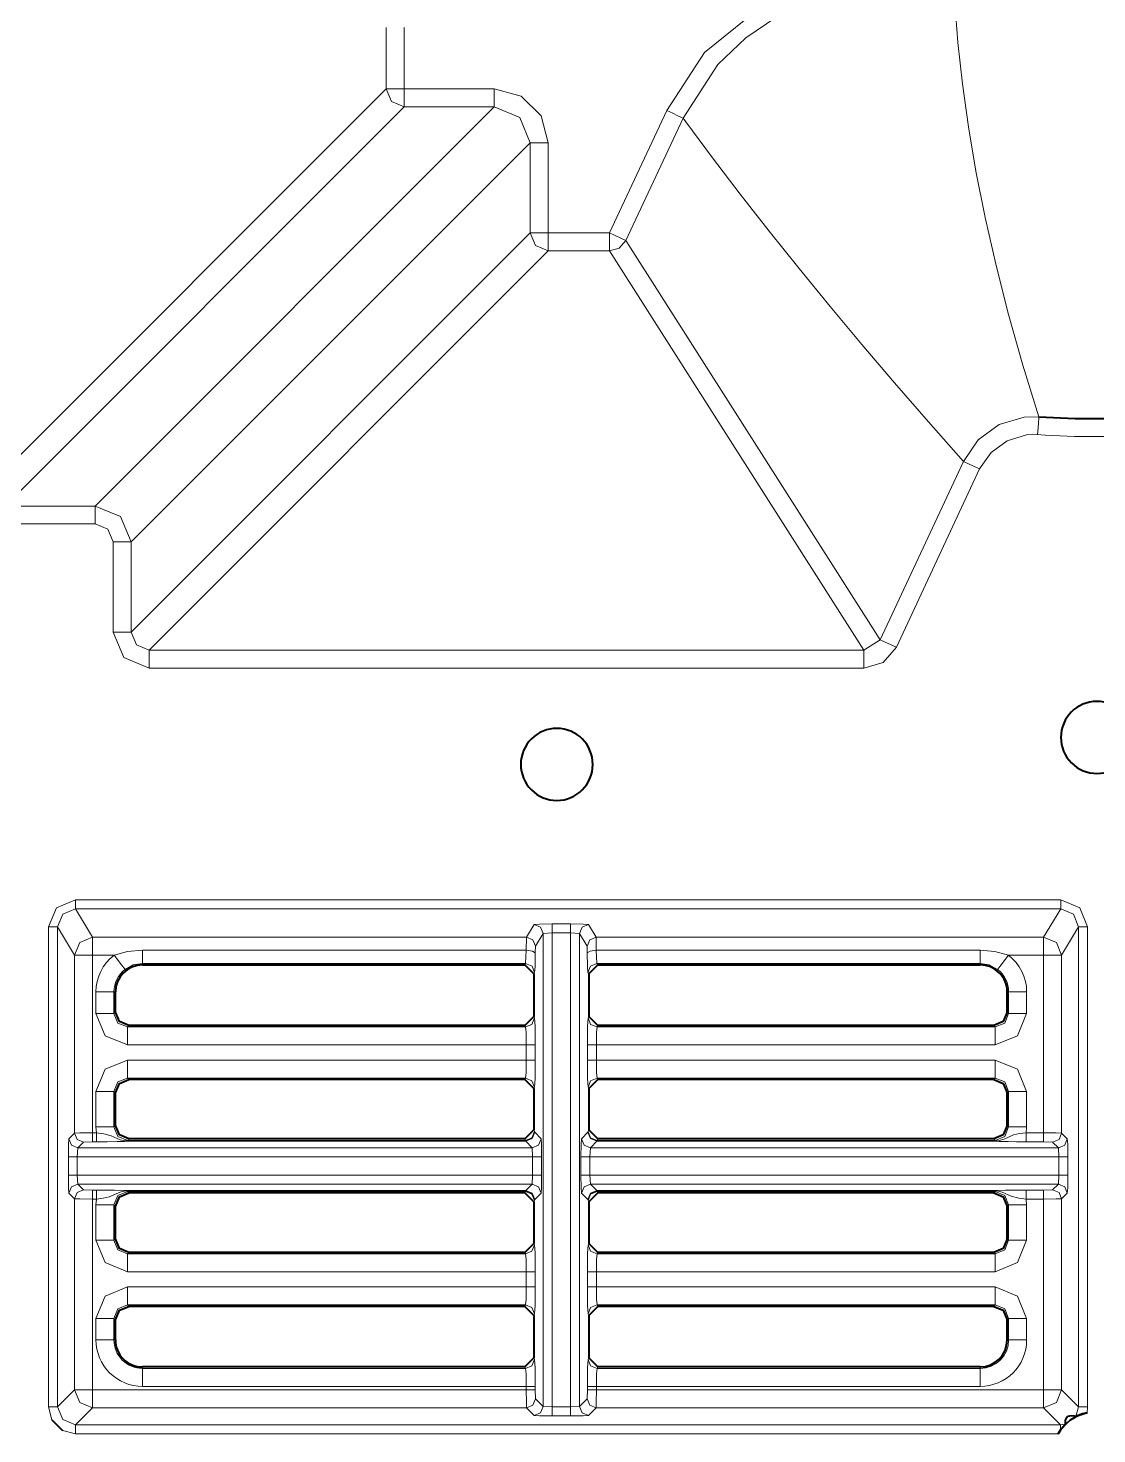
# Model space of a CAD drawing. Header units: millimetres. Extents: x 0 to 2941, y -405 to 1422.
# Drawn here: x 989.7 to 1049.1, y 520.5 to 598.6 of the extents above; entities that cross this region are included whole.
import ezdxf

# ---------------------------------------------------------------- set-up
doc = ezdxf.new("R2010")
doc.units = ezdxf.units.MM
doc.layers.add('FINE', color=9, linetype='Continuous')
doc.layers.add('OUTLINE', color=7, linetype='Continuous')

msp = doc.modelspace()

# ---------------------------------------------------------------- linework, layer by layer
at = {"layer": 'FINE', "lineweight": 9}
for p, q in [((1009.592, 595.214), (1009.592, 598.624)), ((1010.59, 598.624), (1010.59, 595.214)), ((1009.592, 595.214), (987.42, 573.042)), ((1010.59, 595.214), (1015.595, 595.214)), ((1015.595, 594.216), (993.423, 572.044)), ((1015.595, 594.216), (1010.59, 594.216)), ((1022, 587.214), (1025.173, 594.018)), ((1026.078, 593.596), (1022.905, 586.792)), ((1026.235, 593.381), (1026.078, 593.596)), ((995.42, 570.047), (1017.592, 592.219)), ((1017.592, 587.214), (1017.592, 592.219)), ((1018.59, 592.219), (1018.59, 587.214)), ((1017.592, 587.214), (995.42, 565.042)), ((1018.59, 587.214), (1022, 587.214)), ((1037.03, 564.62), (1022.905, 586.792)), ((996.418, 564.044), (1018.59, 586.216)), ((1022, 586.216), (1018.59, 586.216)), ((1022, 586.216), (1036.125, 564.044)), ((1041.648, 574.524), (1037.03, 564.62)), ((994.422, 570.047), (994.422, 565.042)), ((1037.03, 564.62), (1036.125, 564.044)), ((1036.125, 564.044), (996.418, 564.044)), ((996.418, 563.046), (1036.125, 563.046)), ((1047.055, 550.168), (992.328, 550.168)), ((992.328, 549.668), (1047.055, 549.668)), ((990.83, 548.668), (990.83, 522.003)), ((991.33, 548.668), (992.273, 547.094)), ((991.33, 522.003), (991.33, 548.668)), ((1017.804, 548.794), (1017.384, 548.094)), ((1017.884, 547.594), (1018.304, 548.295)), ((1018.304, 548.295), (1018.804, 548.337)), ((1018.804, 522.001), (1018.804, 548.337)), ((1019.83, 548.337), (1019.83, 522.001)), ((1020.329, 548.295), (1020.75, 547.594)), ((1020.329, 522.027), (1020.329, 548.295)), ((1021.249, 548.094), (1020.829, 548.794)), ((1047.11, 547.094), (1048.054, 548.668)), ((1048.054, 548.668), (1048.054, 522.003)), ((1048.554, 522.003), (1048.554, 548.668)), ((1017.384, 548.094), (1017.372, 547.366)), ((1017.872, 547.23), (1017.884, 547.594)), ((1020.75, 547.594), (1020.761, 547.23)), ((1021.261, 547.366), (1021.249, 548.094)), ((992.273, 547.094), (992.273, 537.216)), ((993.273, 547.094), (994.471, 547.094)), ((993.273, 537.229), (993.273, 547.094)), ((1017.372, 547.366), (996.049, 547.366)), ((996.049, 546.638), (1017.336, 546.638)), ((996.049, 546.553), (996.049, 546.638)), ((1017.336, 546.638), (1017.293, 546.553)), ((1017.372, 547.366), (1017.336, 546.638)), ((1021.297, 546.638), (1021.261, 547.366)), ((1042.584, 547.366), (1021.261, 547.366)), ((1042.584, 546.638), (1042.584, 546.553)), ((1044.162, 547.094), (1046.11, 547.094)), ((1046.11, 547.094), (1046.11, 537.229)), ((1017.793, 546.053), (1017.836, 546.139)), ((1020.797, 546.139), (1020.84, 546.053)), ((993.469, 545.053), (993.469, 543.856)), ((994.467, 545.053), (994.549, 545.053)), ((994.467, 543.856), (994.467, 545.053)), ((1044.085, 545.053), (1044.166, 545.053)), ((1044.166, 545.053), (1044.166, 543.856)), ((1045.165, 543.856), (1045.165, 545.053)), ((994.549, 543.937), (994.467, 543.856)), ((1017.834, 543.606), (1017.793, 543.688)), ((1044.166, 543.856), (1044.085, 543.937)), ((995.216, 543.107), (995.298, 543.188)), ((1017.334, 543.107), (995.216, 543.107)), ((1017.293, 543.188), (1017.334, 543.107)), ((1043.336, 543.188), (1043.417, 543.107)), ((995.216, 542.108), (1017.371, 542.108)), ((1017.371, 542.108), (1017.371, 541.268)), ((1021.262, 542.108), (1043.417, 542.108)), ((1021.262, 541.268), (1021.262, 542.108)), ((1017.371, 541.268), (995.216, 541.268)), ((1043.417, 541.268), (1021.262, 541.268)), ((995.216, 540.27), (1017.334, 540.27)), ((995.298, 540.188), (995.216, 540.27)), ((1017.334, 540.27), (1017.293, 540.188)), ((1017.793, 539.688), (1017.834, 539.77)), ((1020.799, 539.77), (1020.84, 539.688)), ((1021.299, 540.27), (1043.417, 540.27)), ((1021.34, 540.188), (1021.299, 540.27)), ((1043.417, 540.27), (1043.336, 540.188)), ((993.469, 539.521), (993.469, 537.556)), ((994.467, 539.521), (994.549, 539.439)), ((994.467, 537.556), (994.467, 539.521)), ((1044.085, 539.439), (1044.166, 539.521)), ((1045.165, 537.556), (1045.165, 539.521)), ((993.469, 537.556), (993.499, 537.229)), ((994.549, 537.637), (994.467, 537.556)), ((1017.834, 537.306), (1017.793, 537.388)), ((1020.791, 537.258), (1020.434, 536.901)), ((1020.799, 537.306), (1020.791, 537.258)), ((1020.84, 537.388), (1020.799, 537.306)), ((1045.134, 537.229), (1045.165, 537.556)), ((992.273, 537.216), (991.958, 536.901)), ((992.458, 536.401), (992.773, 536.716)), ((992.773, 536.716), (993.273, 536.729)), ((993.499, 537.229), (993.273, 537.229)), ((993.273, 536.729), (993.499, 536.729)), ((1017.342, 536.775), (995.216, 536.775)), ((995.216, 536.758), (1017.342, 536.758)), ((1017.293, 536.888), (1017.334, 536.807)), ((1017.334, 536.807), (1017.342, 536.775)), ((1017.342, 536.758), (1017.699, 536.401)), ((1020.934, 536.401), (1021.291, 536.758)), ((1021.291, 536.775), (1021.299, 536.807)), ((1043.417, 536.775), (1021.291, 536.775)), ((1021.291, 536.758), (1043.417, 536.758)), ((1021.299, 536.807), (1021.34, 536.888)), ((1043.417, 536.807), (1021.299, 536.807)), ((1043.336, 536.888), (1043.417, 536.807)), ((1046.11, 537.229), (1045.134, 537.229)), ((1045.134, 536.729), (1046.11, 536.729)), ((1046.11, 536.729), (1046.61, 536.716)), ((1046.61, 536.716), (1046.926, 536.401)), ((1047.425, 536.901), (1047.11, 537.216)), ((991.933, 535.901), (991.933, 534.875)), ((992.432, 535.901), (992.458, 536.401)), ((992.432, 535.901), (1017.725, 535.901)), ((992.432, 534.875), (992.432, 535.901)), ((1017.699, 536.401), (992.458, 536.401)), ((1017.699, 536.401), (1017.725, 535.901)), ((1017.725, 535.901), (1017.725, 534.875)), ((1020.908, 535.901), (1020.934, 536.401)), ((1020.908, 535.901), (1046.951, 535.901)), ((1020.908, 534.875), (1020.908, 535.901)), ((1046.926, 536.401), (1020.934, 536.401)), ((1046.926, 536.401), (1046.951, 535.901)), ((1046.951, 535.901), (1046.951, 534.875)), ((1047.451, 534.875), (1047.451, 535.901)), ((1017.725, 534.875), (992.432, 534.875)), ((992.458, 534.375), (992.432, 534.875)), ((992.458, 534.375), (1017.699, 534.375)), ((992.773, 534.06), (992.458, 534.375)), ((1017.699, 534.375), (1017.342, 534.018)), ((1017.725, 534.875), (1017.699, 534.375)), ((1046.951, 534.875), (1020.908, 534.875)), ((1020.934, 534.375), (1020.908, 534.875)), ((1020.934, 534.375), (1046.926, 534.375)), ((1021.291, 534.018), (1020.934, 534.375)), ((1046.926, 534.375), (1046.61, 534.06)), ((1046.951, 534.875), (1046.926, 534.375)), ((991.958, 533.875), (992.273, 533.56)), ((993.273, 534.047), (992.773, 534.06)), ((993.499, 534.047), (993.273, 534.047)), ((993.273, 533.548), (993.499, 533.548)), ((993.273, 522.947), (993.273, 533.548)), ((993.499, 533.548), (993.469, 533.221)), ((1017.342, 534.018), (995.216, 534.018)), ((995.216, 533.969), (1017.334, 533.969)), ((995.298, 533.888), (995.216, 533.969)), ((1017.334, 533.969), (1017.293, 533.888)), ((1017.793, 533.388), (1017.834, 533.47)), ((1017.834, 533.47), (1017.842, 533.518)), ((1020.434, 533.875), (1020.791, 533.518)), ((1020.791, 533.518), (1020.799, 533.47)), ((1020.799, 533.47), (1020.84, 533.388)), ((1043.417, 534.018), (1021.291, 534.018)), ((1021.291, 534.002), (1043.417, 534.002)), ((1021.299, 533.969), (1021.291, 534.002)), ((1021.299, 533.969), (1043.417, 533.969)), ((1021.34, 533.888), (1021.299, 533.969)), ((1043.417, 533.969), (1043.336, 533.888)), ((1046.11, 534.047), (1045.134, 534.047)), ((1045.165, 533.221), (1045.134, 533.548)), ((1046.61, 534.06), (1046.11, 534.047)), ((1047.11, 533.56), (1047.425, 533.875)), ((993.469, 533.221), (993.469, 531.256)), ((994.467, 533.221), (994.549, 533.139)), ((994.467, 531.256), (994.467, 533.221)), ((1045.165, 531.256), (1045.165, 533.221)), ((994.549, 531.337), (994.467, 531.256)), ((1017.834, 531.006), (1017.793, 531.088)), ((1020.84, 531.088), (1020.799, 531.006)), ((995.216, 530.507), (995.298, 530.588)), ((1017.334, 530.507), (995.216, 530.507)), ((1017.293, 530.588), (1017.334, 530.507)), ((1021.299, 530.507), (1021.34, 530.588)), ((1043.417, 530.507), (1021.299, 530.507)), ((1043.336, 530.588), (1043.417, 530.507)), ((1017.871, 528.668), (1017.871, 529.508)), ((1020.762, 529.508), (1020.762, 528.668)), ((1021.262, 529.508), (1043.417, 529.508)), ((1021.262, 528.668), (1021.262, 529.508)), ((1043.417, 528.668), (1021.262, 528.668)), ((995.216, 527.669), (1017.334, 527.669)), ((995.298, 527.588), (995.216, 527.669)), ((1017.334, 527.669), (1017.293, 527.588)), ((1017.793, 527.088), (1017.834, 527.17)), ((1020.799, 527.17), (1020.84, 527.088)), ((1021.299, 527.669), (1043.417, 527.669)), ((1021.34, 527.588), (1021.299, 527.669)), ((1043.417, 527.669), (1043.336, 527.588)), ((993.469, 526.921), (993.469, 525.722)), ((994.467, 526.921), (994.549, 526.839)), ((994.467, 525.722), (994.467, 526.921)), ((1045.165, 525.722), (1045.165, 526.921)), ((994.549, 525.722), (994.467, 525.722)), ((996.049, 524.141), (996.049, 524.222)), ((1017.834, 524.64), (1017.793, 524.722)), ((1020.84, 524.722), (1020.799, 524.64)), ((1042.584, 524.222), (1042.584, 524.141)), ((996.049, 523.142), (1017.371, 523.142)), ((1017.871, 522.947), (1017.871, 523.142)), ((1020.749, 522.447), (1020.329, 522.027)), ((1020.762, 522.947), (1020.749, 522.447)), ((1020.762, 523.142), (1020.762, 522.947)), ((1046.11, 522.947), (1021.262, 522.947)), ((990.83, 522.003), (991.018, 521.276)), ((1018.804, 522.001), (1018.304, 522.027)), ((1048.054, 522.003), (1047.896, 521.464)), ((1048.518, 521.68), (1048.554, 522.003)), ((1018.804, 521.502), (1019.83, 521.502)), ((1047.309, 521.036), (1047.054, 521.003)), ((991.602, 520.691), (992.329, 520.504)), ((992.329, 520.504), (1046.909, 520.504))]:
    msp.add_line(p, q, dxfattribs=at)
for points in [[(1025.173, 594.018), (1027.27, 597.23), (1030.801, 600.094), (1035.08, 601.627), (1039.623, 601.657), (1041.46, 601.224)], [(1041.163, 600.271), (1039.462, 600.672), (1037.387, 600.836), (1035.254, 600.644), (1033.241, 600.112), (1031.291, 599.225), (1029.567, 598.055), (1028.02, 596.572), (1026.078, 593.596)], [(1045.842, 577.005), (1044.958, 579.873), (1044.166, 582.675), (1043.468, 585.406), (1042.862, 588.066), (1042.348, 590.65), (1041.93, 593.112), (1041.598, 595.497), (1041.347, 597.801), (1041.178, 600.021)], [(988.418, 572.044), (1010.59, 594.216), (1009.886, 594.509), (1009.592, 595.214)], [(1010.59, 595.214), (1009.904, 595.214), (1009.592, 595.214)], [(1010.59, 595.214), (1010.59, 594.528), (1010.59, 594.216)], [(1015.595, 595.214), (1017.094, 594.813), (1018.189, 593.717), (1018.59, 592.219)], [(1015.595, 595.214), (1015.595, 594.528), (1015.595, 594.216)], [(1017.592, 592.219), (1017.009, 593.633), (1015.595, 594.216)], [(1026.078, 593.596), (1025.995, 593.635), (1025.795, 593.728), (1025.508, 593.862), (1025.173, 594.018)], [(1026.235, 593.381), (1027.715, 591.39), (1029.258, 589.367), (1030.862, 587.315), (1032.528, 585.232), (1034.257, 583.119), (1036.015, 581.014), (1037.833, 578.88), (1039.711, 576.717), (1041.648, 574.524)], [(1018.59, 592.219), (1017.904, 592.219), (1017.592, 592.219)], [(1018.59, 586.216), (1018.59, 586.528), (1018.59, 587.214), (1017.904, 587.214), (1017.592, 587.214)], [(1018.59, 586.216), (1017.886, 586.509), (1017.592, 587.214)], [(1022, 586.216), (1022, 586.528), (1022, 587.214)], [(1022.905, 586.792), (1022.623, 586.924), (1022, 587.214)], [(1022.905, 586.792), (1022.536, 586.373), (1022, 586.216)], [(1045.842, 577.005), (1045.031, 576.982), (1043.644, 576.566), (1042.472, 575.715), (1041.648, 574.524)], [(1045.842, 577.005), (1045.836, 576.913), (1045.822, 576.693), (1045.801, 576.377), (1045.776, 576.009)], [(1037.935, 564.198), (1042.553, 574.102), (1043.186, 575.018), (1044.087, 575.672), (1045.153, 575.991), (1045.776, 576.009)], [(1041.648, 574.524), (1041.732, 574.485), (1041.931, 574.392), (1042.218, 574.258), (1042.553, 574.102)], [(993.423, 572.044), (988.418, 572.044), (987.711, 572.335), (987.42, 573.042)], [(993.423, 571.046), (993.423, 571.732), (993.423, 572.044)], [(995.42, 570.047), (994.834, 571.458), (993.423, 572.044)], [(988.418, 571.046), (993.423, 571.046), (994.129, 570.753), (994.422, 570.047)], [(994.422, 570.047), (995.108, 570.047), (995.42, 570.047)], [(996.418, 564.044), (995.711, 564.335), (995.42, 565.042), (995.42, 570.047)], [(994.422, 565.042), (995.108, 565.042), (995.42, 565.042)], [(994.422, 565.042), (995.006, 563.63), (996.418, 563.046)], [(1037.03, 564.62), (1037.313, 564.489), (1037.935, 564.198)], [(996.418, 563.046), (996.418, 563.732), (996.418, 564.044)], [(1036.125, 563.046), (1037.198, 563.358), (1037.935, 564.198)], [(1036.125, 563.046), (1036.125, 563.732), (1036.125, 564.044)], [(992.328, 550.168), (991.269, 549.728), (990.83, 548.668)], [(992.328, 549.668), (992.328, 549.822), (992.328, 550.168)], [(1047.055, 549.668), (1047.055, 549.822), (1047.055, 550.168)], [(1048.554, 548.668), (1048.115, 549.728), (1047.055, 550.168)], [(991.33, 548.668), (991.622, 549.376), (992.328, 549.668)], [(1017.384, 548.094), (993.273, 548.094), (992.328, 549.668)], [(1047.055, 549.668), (1046.11, 548.094), (1021.249, 548.094)], [(1047.055, 549.668), (1047.762, 549.376), (1048.054, 548.668)], [(991.33, 548.668), (991.179, 548.668), (990.83, 548.668)], [(1019.83, 548.837), (1018.804, 548.837), (1018.106, 548.824), (1017.804, 548.794)], [(1018.304, 548.295), (1018.157, 548.648), (1017.804, 548.794)], [(1018.304, 548.295), (1018.304, 522.027), (1017.884, 522.447), (1017.871, 522.947)], [(1018.804, 548.337), (1018.804, 548.683), (1018.804, 548.837)], [(1018.804, 548.337), (1019.83, 548.337), (1020.329, 548.295)], [(1019.83, 548.337), (1019.83, 548.683), (1019.83, 548.837)], [(1020.829, 548.794), (1020.527, 548.824), (1019.83, 548.837)], [(1020.329, 548.295), (1020.476, 548.648), (1020.829, 548.794)], [(1048.554, 548.668), (1048.205, 548.668), (1048.054, 548.668)], [(993.273, 548.094), (992.566, 547.8), (992.273, 547.094)], [(993.273, 547.094), (993.273, 547.786), (993.273, 548.094)], [(1017.884, 547.594), (1017.737, 547.947), (1017.384, 548.094)], [(1020.75, 547.594), (1020.896, 547.947), (1021.249, 548.094)], [(1047.11, 547.094), (1046.817, 547.8), (1046.11, 548.094)], [(1046.11, 548.094), (1046.11, 547.786), (1046.11, 547.094)], [(993.273, 547.094), (992.575, 547.094), (992.273, 547.094)], [(996.049, 547.366), (995.212, 547.295), (994.471, 547.094)], [(994.471, 547.094), (994.892, 546.55), (995.081, 546.304)], [(995.081, 546.304), (995.536, 546.551), (996.049, 546.638)], [(996.049, 546.638), (996.049, 546.856), (996.049, 547.366)], [(1017.836, 546.139), (1017.689, 546.492), (1017.336, 546.638)], [(1017.872, 547.23), (1017.721, 547.325), (1017.372, 547.366)], [(1017.836, 546.139), (1017.858, 546.465), (1017.872, 547.23)], [(1020.761, 547.23), (1020.912, 547.325), (1021.261, 547.366)], [(1020.761, 547.23), (1020.775, 546.465), (1020.797, 546.139)], [(1020.797, 546.139), (1020.944, 546.492), (1021.297, 546.638)], [(1021.34, 546.553), (1021.297, 546.638), (1042.584, 546.638)], [(1042.584, 546.638), (1042.584, 546.856), (1042.584, 547.366)], [(1044.162, 547.094), (1043.405, 547.298), (1042.584, 547.366)], [(1042.584, 546.638), (1043.088, 546.555), (1043.552, 546.304)], [(1043.552, 546.304), (1043.741, 546.55), (1044.162, 547.094)], [(1047.11, 537.216), (1047.11, 547.094), (1046.808, 547.094), (1046.11, 547.094)], [(993.469, 545.053), (994.157, 545.053), (994.467, 545.053)], [(1044.166, 545.053), (1044.476, 545.053), (1045.165, 545.053)], [(993.469, 543.856), (994.157, 543.856), (994.467, 543.856)], [(993.469, 543.856), (993.98, 542.62), (995.216, 542.108)], [(995.216, 543.107), (994.685, 543.325), (994.467, 543.856)], [(1017.334, 543.107), (1017.687, 543.253), (1017.834, 543.606)], [(1017.871, 541.268), (1017.871, 542.108), (1017.86, 543.141), (1017.834, 543.606)], [(1020.84, 543.688), (1020.799, 543.606), (1020.773, 543.141), (1020.762, 542.108)], [(1020.799, 543.606), (1020.946, 543.253), (1021.299, 543.107)], [(1044.166, 543.856), (1043.948, 543.325), (1043.417, 543.107)], [(1043.417, 542.108), (1044.653, 542.62), (1045.165, 543.856)], [(1044.166, 543.856), (1044.476, 543.856), (1045.165, 543.856)], [(995.216, 542.108), (995.216, 542.796), (995.216, 543.107)], [(1017.334, 543.107), (1017.36, 542.796), (1017.371, 542.108)], [(1021.262, 542.108), (1021.273, 542.796), (1021.299, 543.107)], [(1043.417, 543.107), (1021.299, 543.107), (1021.34, 543.188)], [(1043.417, 542.108), (1043.417, 542.796), (1043.417, 543.107)], [(1017.371, 542.108), (1017.72, 542.108), (1017.871, 542.108)], [(1020.762, 542.108), (1020.913, 542.108), (1021.262, 542.108)], [(1020.762, 542.108), (1020.762, 541.268), (1020.773, 540.236), (1020.799, 539.77)], [(995.216, 541.268), (993.98, 540.756), (993.469, 539.521)], [(995.216, 540.27), (995.216, 540.58), (995.216, 541.268)], [(1017.371, 541.268), (1017.36, 540.58), (1017.334, 540.27)], [(1017.371, 541.268), (1017.72, 541.268), (1017.871, 541.268)], [(1017.834, 539.77), (1017.86, 540.236), (1017.871, 541.268)], [(1020.762, 541.268), (1020.913, 541.268), (1021.262, 541.268)], [(1021.299, 540.27), (1021.273, 540.58), (1021.262, 541.268)], [(1043.417, 540.27), (1043.417, 540.58), (1043.417, 541.268)], [(1045.165, 539.521), (1044.653, 540.756), (1043.417, 541.268)], [(994.467, 539.521), (994.685, 540.051), (995.216, 540.27)], [(1017.334, 540.27), (1017.687, 540.123), (1017.834, 539.77)], [(1020.799, 539.77), (1020.946, 540.123), (1021.299, 540.27)], [(1043.417, 540.27), (1043.948, 540.051), (1044.166, 539.521)], [(993.469, 539.521), (994.157, 539.521), (994.467, 539.521)], [(1044.166, 539.521), (1044.166, 537.556), (1044.085, 537.637)], [(1044.166, 539.521), (1044.476, 539.521), (1045.165, 539.521)], [(993.469, 537.556), (994.157, 537.556), (994.467, 537.556)], [(995.216, 536.807), (994.685, 537.025), (994.467, 537.556)], [(1017.834, 537.306), (1017.687, 536.953), (1017.334, 536.807)], [(1017.842, 537.258), (1017.695, 536.905), (1017.342, 536.758)], [(1017.842, 537.258), (1017.694, 536.917), (1017.342, 536.775)], [(1018.199, 536.901), (1017.842, 537.258), (1017.834, 537.306)], [(1021.291, 536.758), (1020.938, 536.905), (1020.791, 537.258)], [(1021.291, 536.775), (1020.939, 536.917), (1020.791, 537.258)], [(1021.299, 536.807), (1020.946, 536.953), (1020.799, 537.306)], [(1044.166, 537.556), (1043.948, 537.025), (1043.417, 536.807)], [(1044.166, 537.556), (1044.476, 537.556), (1045.165, 537.556)], [(991.958, 536.901), (991.94, 536.599), (991.933, 535.901)], [(991.958, 536.901), (992.105, 536.547), (992.458, 536.401)], [(993.273, 537.229), (992.575, 537.225), (992.273, 537.216)], [(992.273, 537.216), (992.42, 536.863), (992.773, 536.716)], [(993.273, 537.229), (993.273, 536.88), (993.273, 536.729)], [(993.499, 537.229), (993.499, 536.88), (993.499, 536.729)], [(995.216, 536.775), (995.146, 536.777), (995.059, 536.786), (994.819, 536.846), (994.32, 537.067), (993.906, 537.179), (993.499, 537.229)], [(993.499, 536.729), (994.091, 536.732), (994.639, 536.741), (995.047, 536.754), (995.155, 536.758), (995.189, 536.758), (995.216, 536.758)], [(1017.334, 536.807), (995.216, 536.807), (995.298, 536.888)], [(995.216, 536.775), (995.216, 536.796), (995.216, 536.807)], [(995.216, 536.775), (995.216, 536.763), (995.216, 536.758)], [(1017.342, 536.775), (1017.342, 536.763), (1017.342, 536.758)], [(1018.199, 536.901), (1018.052, 536.547), (1017.699, 536.401)], [(1018.225, 534.875), (1018.225, 535.901), (1018.217, 536.599), (1018.199, 536.901)], [(1020.434, 536.901), (1020.416, 536.599), (1020.409, 535.901)], [(1020.934, 536.401), (1020.581, 536.547), (1020.434, 536.901)], [(1021.291, 536.758), (1021.291, 536.763), (1021.291, 536.775)], [(1045.134, 537.229), (1044.77, 537.186), (1044.427, 537.108), (1043.909, 536.883), (1043.772, 536.832), (1043.666, 536.803), (1043.52, 536.779), (1043.45, 536.775), (1043.417, 536.775)], [(1043.417, 536.775), (1043.417, 536.796), (1043.417, 536.807)], [(1043.417, 536.758), (1043.417, 536.763), (1043.417, 536.775)], [(1043.417, 536.758), (1043.43, 536.758), (1043.457, 536.758), (1043.516, 536.757), (1043.565, 536.755), (1043.64, 536.752), (1044.133, 536.738), (1044.604, 536.731), (1045.134, 536.729)], [(1045.134, 536.729), (1045.134, 536.88), (1045.134, 537.229)], [(1046.11, 536.729), (1046.11, 536.88), (1046.11, 537.229)], [(1047.11, 537.216), (1046.808, 537.225), (1046.11, 537.229)], [(1046.61, 536.716), (1046.964, 536.863), (1047.11, 537.216)], [(1046.926, 536.401), (1047.279, 536.547), (1047.425, 536.901)], [(1047.451, 535.901), (1047.444, 536.599), (1047.425, 536.901)], [(991.933, 535.901), (992.083, 535.901), (992.432, 535.901)], [(1018.225, 535.901), (1018.074, 535.901), (1017.725, 535.901)], [(1020.908, 535.901), (1020.559, 535.901), (1020.409, 535.901)], [(1020.409, 535.901), (1020.409, 534.875), (1020.416, 534.178), (1020.434, 533.875)], [(1046.951, 535.901), (1047.3, 535.901), (1047.451, 535.901)], [(991.933, 534.875), (992.083, 534.875), (992.432, 534.875)], [(991.933, 534.875), (991.94, 534.178), (991.958, 533.875)], [(991.958, 533.875), (992.105, 534.229), (992.458, 534.375)], [(1018.199, 533.875), (1018.052, 534.229), (1017.699, 534.375)], [(1018.225, 534.875), (1018.074, 534.875), (1017.725, 534.875)], [(1017.842, 533.518), (1018.199, 533.875), (1018.217, 534.178), (1018.225, 534.875)], [(1020.908, 534.875), (1020.559, 534.875), (1020.409, 534.875)], [(1020.934, 534.375), (1020.581, 534.229), (1020.434, 533.875)], [(1046.926, 534.375), (1047.279, 534.229), (1047.425, 533.875)], [(1046.951, 534.875), (1047.3, 534.875), (1047.451, 534.875)], [(1047.425, 533.875), (1047.444, 534.178), (1047.451, 534.875)], [(992.273, 533.56), (992.273, 522.947), (991.33, 522.003)], [(992.273, 533.56), (992.42, 533.914), (992.773, 534.06)], [(992.273, 533.56), (992.575, 533.551), (993.273, 533.548)], [(993.273, 533.548), (993.273, 533.896), (993.273, 534.047)], [(993.499, 533.548), (993.499, 533.896), (993.499, 534.047)], [(995.216, 534.018), (995.203, 534.018), (995.176, 534.018), (995.117, 534.02), (995.068, 534.021), (994.994, 534.024), (994.5, 534.038), (994.029, 534.045), (993.499, 534.047)], [(993.499, 533.548), (993.863, 533.591), (994.206, 533.668), (994.724, 533.893), (994.861, 533.944), (994.968, 533.973), (995.113, 533.997), (995.183, 534.001), (995.216, 534.002)], [(994.467, 533.221), (994.685, 533.751), (995.216, 533.969)], [(995.216, 534.002), (995.216, 534.013), (995.216, 534.018)], [(995.216, 533.969), (995.216, 533.98), (995.216, 534.002)], [(995.216, 534.002), (1017.342, 534.002), (1017.334, 533.969)], [(1017.834, 533.47), (1017.687, 533.823), (1017.334, 533.969)], [(1017.842, 533.518), (1017.695, 533.872), (1017.342, 534.018)], [(1017.342, 534.018), (1017.342, 534.013), (1017.342, 534.002)], [(1017.842, 533.518), (1017.694, 533.859), (1017.342, 534.002)], [(1021.291, 534.018), (1020.938, 533.872), (1020.791, 533.518)], [(1021.291, 534.002), (1020.939, 533.859), (1020.791, 533.518)], [(1021.299, 533.969), (1020.946, 533.823), (1020.799, 533.47)], [(1021.291, 534.002), (1021.291, 534.013), (1021.291, 534.018)], [(1045.134, 534.047), (1044.542, 534.044), (1043.994, 534.035), (1043.586, 534.022), (1043.478, 534.019), (1043.444, 534.018), (1043.417, 534.018)], [(1043.417, 534.018), (1043.417, 534.013), (1043.417, 534.002)], [(1043.417, 534.002), (1043.487, 533.999), (1043.574, 533.99), (1043.814, 533.93), (1044.314, 533.709), (1044.727, 533.598), (1045.134, 533.548)], [(1043.417, 533.969), (1043.417, 533.98), (1043.417, 534.002)], [(1043.417, 533.969), (1043.948, 533.751), (1044.166, 533.221)], [(1045.134, 534.047), (1045.134, 533.896), (1045.134, 533.548)], [(1045.134, 533.548), (1046.11, 533.548), (1046.11, 522.947)], [(1046.11, 534.047), (1046.11, 533.896), (1046.11, 533.548)], [(1046.11, 533.548), (1046.808, 533.551), (1047.11, 533.56)], [(1046.61, 534.06), (1046.964, 533.914), (1047.11, 533.56)], [(1048.054, 522.003), (1047.11, 522.947), (1047.11, 533.56)], [(993.469, 533.221), (994.157, 533.221), (994.467, 533.221)], [(1044.085, 533.139), (1044.166, 533.221), (1044.166, 531.256), (1044.085, 531.337)], [(1044.166, 533.221), (1044.476, 533.221), (1045.165, 533.221)], [(993.469, 531.256), (994.157, 531.256), (994.467, 531.256)], [(993.469, 531.256), (993.98, 530.02), (995.216, 529.508)], [(995.216, 530.507), (994.685, 530.725), (994.467, 531.256)], [(1017.334, 530.507), (1017.687, 530.653), (1017.834, 531.006)], [(1017.871, 529.508), (1017.86, 530.541), (1017.834, 531.006)], [(1020.799, 531.006), (1020.773, 530.541), (1020.762, 529.508)], [(1020.799, 531.006), (1020.946, 530.653), (1021.299, 530.507)], [(1044.166, 531.256), (1043.948, 530.725), (1043.417, 530.507)], [(1043.417, 529.508), (1044.653, 530.02), (1045.165, 531.256)], [(1044.166, 531.256), (1044.476, 531.256), (1045.165, 531.256)], [(995.216, 529.508), (995.216, 530.196), (995.216, 530.507)], [(1017.334, 530.507), (1017.36, 530.196), (1017.371, 529.508)], [(1021.262, 529.508), (1021.273, 530.196), (1021.299, 530.507)], [(1043.417, 529.508), (1043.417, 530.196), (1043.417, 530.507)], [(995.216, 529.508), (1017.371, 529.508), (1017.371, 528.668)], [(1017.871, 529.508), (1017.72, 529.508), (1017.371, 529.508)], [(1021.262, 529.508), (1020.913, 529.508), (1020.762, 529.508)], [(1017.371, 528.668), (995.216, 528.668), (993.98, 528.156), (993.469, 526.921)], [(995.216, 527.669), (995.216, 527.98), (995.216, 528.668)], [(1017.371, 528.668), (1017.36, 527.98), (1017.334, 527.669)], [(1017.871, 528.668), (1017.72, 528.668), (1017.371, 528.668)], [(1017.834, 527.17), (1017.86, 527.635), (1017.871, 528.668)], [(1021.262, 528.668), (1020.913, 528.668), (1020.762, 528.668)], [(1020.762, 528.668), (1020.773, 527.635), (1020.799, 527.17)], [(1021.299, 527.669), (1021.273, 527.98), (1021.262, 528.668)], [(1043.417, 528.668), (1043.417, 527.98), (1043.417, 527.669)], [(1045.165, 526.921), (1044.653, 528.156), (1043.417, 528.668)], [(994.467, 526.921), (994.685, 527.451), (995.216, 527.669)], [(1017.834, 527.17), (1017.687, 527.523), (1017.334, 527.669)], [(1021.299, 527.669), (1020.946, 527.523), (1020.799, 527.17)], [(1043.417, 527.669), (1043.948, 527.451), (1044.166, 526.921)], [(994.467, 526.921), (994.157, 526.921), (993.469, 526.921)], [(1044.085, 526.839), (1044.166, 526.921), (1044.166, 525.722), (1044.085, 525.722)], [(1045.165, 526.921), (1044.476, 526.921), (1044.166, 526.921)], [(994.467, 525.722), (994.157, 525.722), (993.469, 525.722)], [(1045.165, 525.722), (1044.476, 525.722), (1044.166, 525.722)], [(1017.293, 524.222), (1017.334, 524.141), (996.049, 524.141)], [(996.049, 524.141), (996.049, 523.831), (996.049, 523.142)], [(1017.334, 524.141), (1017.687, 524.288), (1017.834, 524.64)], [(1017.334, 524.141), (1017.36, 523.831), (1017.371, 523.142)], [(1017.871, 523.142), (1017.86, 524.175), (1017.834, 524.64)], [(1020.799, 524.64), (1020.773, 524.175), (1020.762, 523.142)], [(1020.799, 524.64), (1020.946, 524.288), (1021.299, 524.141)], [(1021.262, 523.142), (1021.273, 523.831), (1021.299, 524.141)], [(1042.584, 524.141), (1021.299, 524.141), (1021.34, 524.222)], [(1042.584, 523.142), (1042.584, 523.831), (1042.584, 524.141)], [(993.273, 522.947), (992.575, 522.947), (992.273, 522.947)], [(992.273, 522.947), (992.566, 522.24), (993.273, 521.947)], [(1017.371, 523.142), (1017.371, 522.947), (993.273, 522.947)], [(993.273, 522.947), (993.273, 522.249), (993.273, 521.947)], [(1017.371, 523.142), (1017.72, 523.142), (1017.871, 523.142)], [(1017.871, 522.947), (1017.72, 522.947), (1017.371, 522.947)], [(1017.371, 522.947), (1017.375, 522.249), (1017.384, 521.947)], [(1017.884, 522.447), (1017.737, 522.094), (1017.384, 521.947)], [(1020.749, 522.447), (1020.896, 522.094), (1021.249, 521.947)], [(1020.762, 523.142), (1020.913, 523.142), (1021.262, 523.142)], [(1020.762, 522.947), (1020.913, 522.947), (1021.262, 522.947)], [(1021.249, 521.947), (1021.258, 522.249), (1021.262, 522.947)], [(1021.262, 522.947), (1021.262, 523.142), (1042.584, 523.142)], [(1047.11, 522.947), (1046.808, 522.947), (1046.11, 522.947)], [(1046.11, 521.947), (1046.817, 522.24), (1047.11, 522.947)], [(1046.11, 521.947), (1046.11, 522.249), (1046.11, 522.947)], [(991.33, 522.003), (991.179, 522.003), (990.83, 522.003)], [(992.329, 521.003), (991.622, 521.296), (991.33, 522.003)], [(1047.054, 521.003), (992.329, 521.003), (993.273, 521.947)], [(993.273, 521.947), (1017.384, 521.947), (1017.804, 521.527), (1018.106, 521.509), (1018.804, 521.502)], [(1018.304, 522.027), (1018.157, 521.674), (1017.804, 521.527)], [(1020.329, 522.027), (1019.83, 522.001), (1018.804, 522.001)], [(1018.804, 522.001), (1018.804, 521.653), (1018.804, 521.502)], [(1019.83, 522.001), (1019.83, 521.653), (1019.83, 521.502)], [(1020.329, 522.027), (1020.476, 521.674), (1020.829, 521.527)], [(1020.829, 521.527), (1021.249, 521.947), (1046.11, 521.947), (1047.054, 521.003)], [(1048.554, 522.003), (1048.205, 522.003), (1048.054, 522.003)], [(992.329, 520.504), (992.329, 520.852), (992.329, 521.003)], [(1019.83, 521.502), (1020.527, 521.509), (1020.829, 521.527)], [(1047.054, 520.726), (1047.054, 520.925), (1047.054, 521.003)]]:
    msp.add_lwpolyline(points, dxfattribs=at)
for points in [[(1045.776, 576.009, 0.033061), (1052.357, 576.009)], [(994.471, 547.094, 0.232194), (993.469, 545.053)], [(1045.165, 545.053, 0.232227), (1044.162, 547.094)], [(995.081, 546.304, 0.23208), (994.467, 545.053)], [(1044.166, 545.053, 0.23222), (1043.552, 546.304)], [(993.469, 525.722, 0.414223), (996.049, 523.142)], [(994.467, 525.722, 0.414245), (996.049, 524.141)], [(1042.584, 524.141, 0.414182), (1044.166, 525.722)], [(1042.584, 523.142, 0.414204), (1045.165, 525.722)]]:
    msp.add_lwpolyline(points, format="xyb", dxfattribs=at)
at = {"layer": 'OUTLINE', "lineweight": 40}
for p, q in [((996.049, 546.553), (1017.293, 546.553)), ((1017.293, 546.553), (1017.793, 546.053)), ((1017.793, 546.053), (1017.793, 543.688)), ((1020.84, 546.053), (1021.34, 546.553)), ((1020.84, 546.053), (1020.84, 543.688)), ((1021.34, 546.553), (1042.584, 546.553)), ((994.549, 543.937), (994.549, 545.053)), ((1017.793, 543.688), (1017.293, 543.188)), ((1021.34, 543.188), (1020.84, 543.688)), ((1017.293, 543.188), (995.298, 543.188)), ((1043.336, 543.188), (1021.34, 543.188)), ((1017.293, 540.188), (995.298, 540.188)), ((1017.293, 540.188), (1017.793, 539.688)), ((1017.793, 539.688), (1017.793, 537.388)), ((1020.84, 539.688), (1021.34, 540.188)), ((1020.84, 539.688), (1020.84, 537.388)), ((1043.336, 540.188), (1021.34, 540.188)), ((994.549, 537.637), (994.549, 539.439)), ((1044.085, 537.637), (1044.085, 539.439)), ((1017.793, 537.388), (1017.293, 536.888)), ((1021.34, 536.888), (1020.84, 537.388)), ((1017.293, 536.888), (995.298, 536.888)), ((1043.336, 536.888), (1021.34, 536.888)), ((1017.293, 533.888), (995.298, 533.888)), ((1017.293, 533.888), (1017.793, 533.388)), ((1017.793, 533.388), (1017.793, 531.088)), ((1020.84, 533.388), (1021.34, 533.888)), ((1020.84, 533.388), (1020.84, 531.088)), ((1043.336, 533.888), (1021.34, 533.888)), ((1044.085, 531.337), (1044.085, 533.139)), ((1017.793, 531.088), (1017.293, 530.588)), ((1021.34, 530.588), (1020.84, 531.088)), ((1017.293, 530.588), (995.298, 530.588)), ((1043.336, 530.588), (1021.34, 530.588)), ((1017.293, 527.588), (995.298, 527.588)), ((1017.293, 527.588), (1017.793, 527.088)), ((1020.84, 527.088), (1021.34, 527.588)), ((1043.336, 527.588), (1021.34, 527.588)), ((994.549, 525.722), (994.549, 526.839)), ((1020.84, 527.088), (1020.84, 524.722)), ((1017.293, 524.222), (996.049, 524.222)), ((1021.34, 524.222), (1020.84, 524.722)), ((1042.584, 524.222), (1021.34, 524.222)), ((991.018, 521.276), (991.602, 520.691)), ((1046.909, 520.504), (1047.054, 520.726))]:
    msp.add_line(p, q, dxfattribs=at)
for points in [[(1045.842, 577.005, 0.033094), (1052.291, 577.005)], [(996.049, 546.553, 0.414197), (994.549, 545.053)], [(1044.085, 543.937), (1044.085, 545.053, 0.41423), (1042.584, 546.553)], [(1042.584, 524.222, 0.414163), (1044.085, 525.722), (1044.085, 526.839)], [(994.549, 525.722, 0.414264), (996.049, 524.222)], [(1048.518, 521.68, 0.207814), (1046.909, 520.503)]]:
    msp.add_lwpolyline(points, format="xyb", dxfattribs=at)
for points in [[(1051.067, 559.19, 0.414201), (1049.067, 561.19, 0.414201), (1047.066, 559.19, 0.414251), (1049.067, 557.19, 0.414201)], [(1017.067, 557.691, 0.414226), (1019.067, 555.691, 0.414201), (1021.067, 557.691, 0.414201), (1019.067, 559.691, 0.414226)]]:
    msp.add_lwpolyline(points, format="xyb", close=True, dxfattribs=at)
for points in [[(995.298, 543.188), (994.768, 543.407), (994.549, 543.937)], [(1044.085, 543.937), (1043.865, 543.407), (1043.336, 543.188)], [(994.549, 539.439), (994.768, 539.969), (995.298, 540.188)], [(1043.336, 540.188), (1043.865, 539.969), (1044.085, 539.439)], [(995.298, 536.888), (994.768, 537.107), (994.549, 537.637)], [(1044.085, 537.637), (1043.865, 537.107), (1043.336, 536.888)], [(994.549, 531.337), (994.549, 533.139), (994.768, 533.669), (995.298, 533.888)], [(1043.336, 533.888), (1043.865, 533.669), (1044.085, 533.139)], [(995.298, 530.588), (994.768, 530.807), (994.549, 531.337)], [(1044.085, 531.337), (1043.865, 530.807), (1043.336, 530.588)], [(994.549, 526.839), (994.768, 527.369), (995.298, 527.588)], [(1043.336, 527.588), (1043.865, 527.369), (1044.085, 526.839)], [(1017.793, 527.088), (1017.793, 524.722), (1017.293, 524.222)], [(1047.896, 521.464), (1047.915, 521.471), (1047.98, 521.5), (1048.146, 521.568), (1048.365, 521.64), (1048.518, 521.68)], [(1047.054, 520.726), (1047.188, 520.897), (1047.267, 520.988), (1047.301, 521.025), (1047.309, 521.036)], [(1047.896, 521.464), (1047.822, 521.483), (1047.652, 521.505), (1047.541, 521.495), (1047.446, 521.46), (1047.431, 521.45), (1047.424, 521.446), (1047.421, 521.444), (1047.419, 521.442), (1047.417, 521.44), (1047.414, 521.439), (1047.412, 521.437), (1047.408, 521.434), (1047.399, 521.426), (1047.381, 521.408), (1047.351, 521.369), (1047.312, 521.272), (1047.309, 521.037)]]:
    msp.add_lwpolyline(points, dxfattribs=at)

doc.saveas('drawing.dxf')
